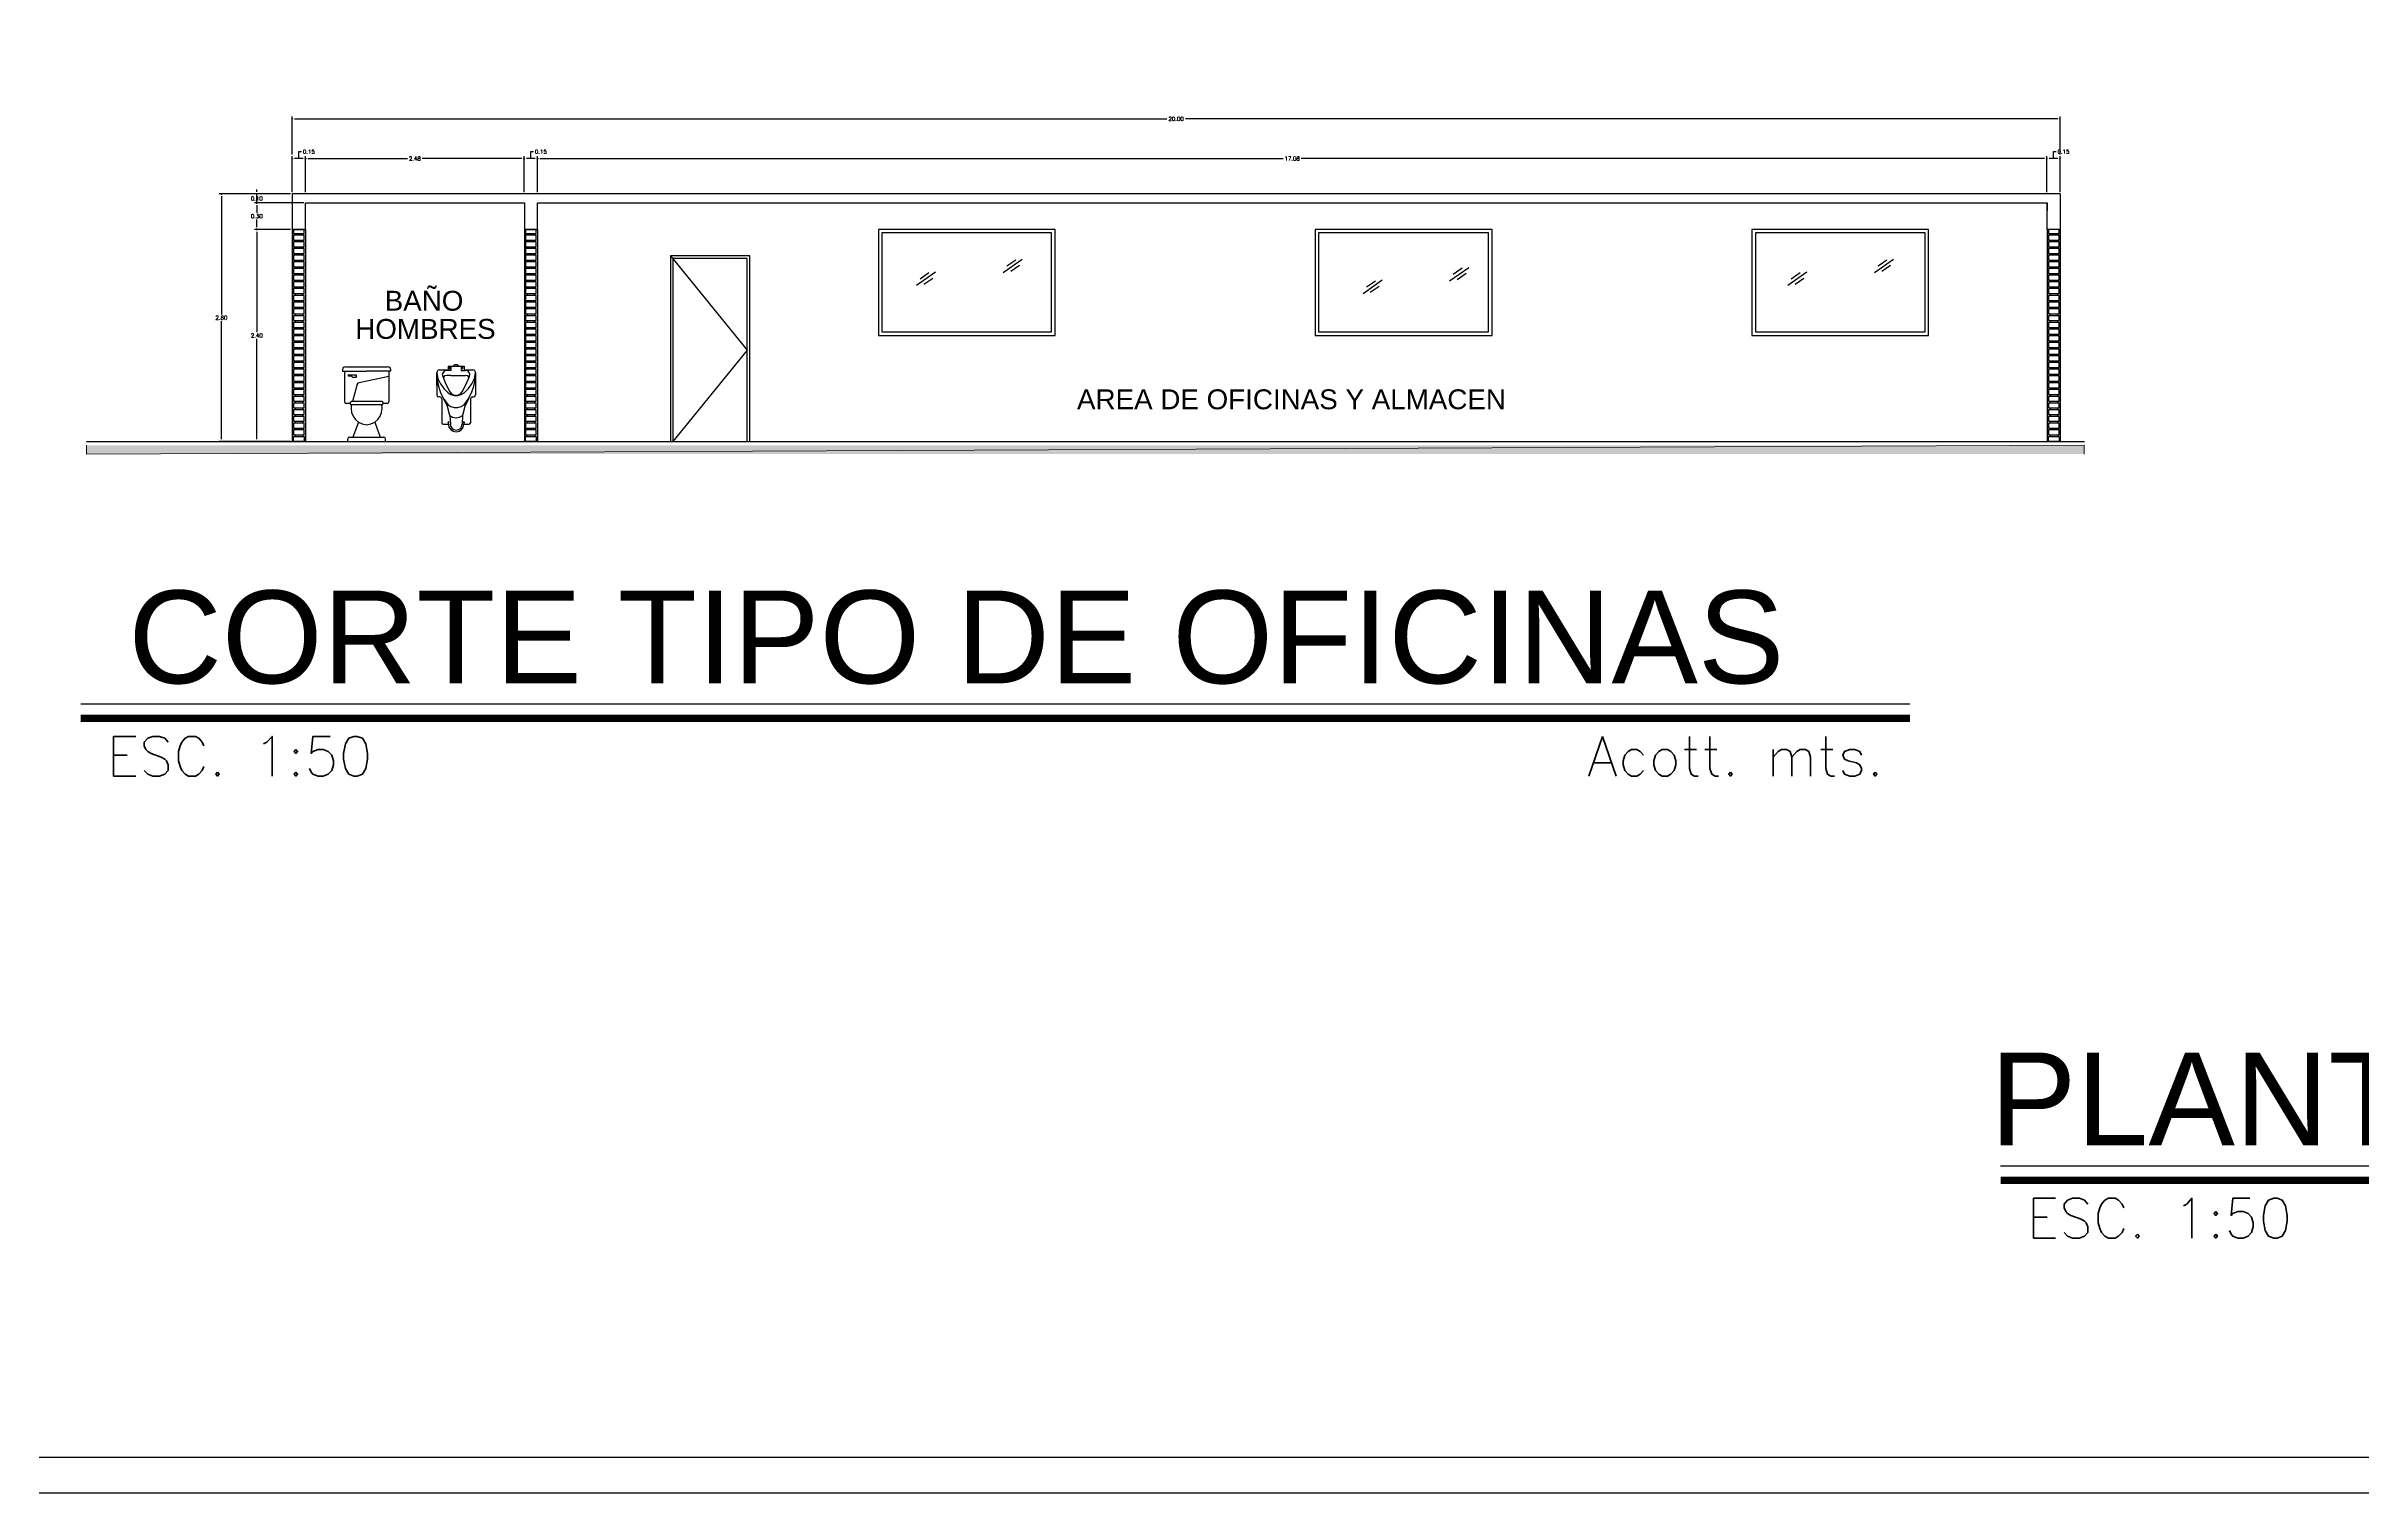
# Model space of a CAD drawing. Header units: inches. Extents: x 5 to 295, y 10 to 227.
# Drawn here: x 126.7 to 192.2, y 11.5 to 52.5 of the extents above; entities that cross this region are included whole.
import ezdxf

# ---------------------------------------------------------------- set-up
doc = ezdxf.new("R2010")
doc.units = ezdxf.units.IN
doc.header["$MEASUREMENT"] = 0
doc.linetypes.add('HIDDEN', pattern=[9.525, 6.35, -3.175])
for name, color, linetype in [('1- 1', 1, 'Continuous'), ('1- 2', 223, 'Continuous'), ('1- muro 1', 8, 'Continuous'), ('1- muro de carga', 5, 'Continuous'), ('1- proy', 2, 'HIDDEN'), ('1- tex', 81, 'Continuous'), ('8', 8, 'Continuous'), ('dim-75', 2, 'Continuous'), ('proy ante', 7, 'Continuous'), ('PUERTAS', 2, 'Continuous'), ('sanitarios', 2, 'Continuous'), ('Ventana', 140, 'Continuous')]:
    doc.layers.add(name, color=color, linetype=linetype)
doc.styles.add('75', font='romans.shx', dxfattribs={"height": 0.112})
doc.styles.add('ALA', font='arial.ttf')
doc.styles.add('ROMANT', font='arial.ttf', dxfattribs={"height": 22})
doc.styles.add('TEXTOS', font='romans.shx')
doc.dimstyles.new('DIM-75P', dxfattribs={"dimtxt": 0.06375, "dimasz": 0.06375, "dimexe": 0.0675, "dimexo": 0.0468, "dimgap": 0.0375, "dimtad": 0, "dimtih": 1, "dimtoh": 1, "dimzin": 0, "dimdsep": 46, "dimtxsty": '75', "dimblk": 'flecha', "dimcen": 0.0675, "dimclrd": 1, "dimclre": 1, "dimclrt": 256, "dimadec": 0, "dimazin": 0, "dimtfac": 1, "dimtmove": 1, "dimatfit": 3, "dimldrblk": 'flecha', "dimfxl": 0.045, "dimtolj": 1, "dimtzin": 0, "dimlwd": -1, "dimlwe": -1, "dimarcsym": 0})

# ---------------------------------------------------------------- blocks, each defined once
blk = doc.blocks.new('flecha')
at = {"ltscale": 6}
for points in [[(0, 0), (-0.1, 0.1), (-0.1, 0.1), (-0.1, 0.2)], [(0, 0), (-0.1, -0.1), (-0.1, -0.1), (-0.1, -0.2)]]:
    blk.add_hatch(color=256, dxfattribs=at).paths.add_polyline_path(points)
for p, q in [((-0.1, 0.2), (-0.1, 0)), ((0, 0), (-0.1, 0.2)), ((-0.1, 0), (-0.1, 0.1)), ((0, 0), (-0.1, 0.1)), ((0, 0), (-0.1, -0.1)), ((0, 0), (-0.1, -0.2)), ((-0.1, 0), (-0.1, -0.2)), ((-0.1, 0), (-0.1, -0.1))]:
    blk.add_line(p, q, dxfattribs=at)
for points in [[(0, 0), (-0.1, 0.1), (-0.1, 0.1), (-0.1, 0.2)], [(0, 0), (-0.1, -0.1), (-0.1, -0.1), (-0.1, -0.2)]]:
    blk.add_lwpolyline(points, close=True, dxfattribs=at)
blk = doc.blocks.new('*D1449')
at = {"layer": 'Defpoints', "color": 0, "transparency": 16777216}
for p in [(133.63, 49.283), (133.63, 48.283), (134.009, 48.283)]:
    blk.add_point(p, dxfattribs=at)
at = {"layer": 'dim-75', "color": 1, "transparency": 16777216}
for p, q in [((133.63, 48.33), (133.63, 49.35)), ((133.946, 49.283), (133.694, 49.283)), ((133.82, 49.283), (133.82, 49.481)), ((133.82, 49.481), (133.895, 49.481)), ((134.009, 48.33), (134.009, 49.35))]:
    blk.add_line(p, q, dxfattribs=at)
at = {"layer": 'dim-75', "color": 1, "transparency": 16777216, "xscale": 0.06375, "yscale": 0.06375, "zscale": 0.06375, "rotation": 180}
blk.add_blockref('flecha', (133.63, 49.283), dxfattribs=at)
at = {"layer": 'dim-75', "color": 1, "transparency": 16777216, "xscale": 0.06375, "yscale": 0.06375, "zscale": 0.06375}
blk.add_blockref('flecha', (134.009, 49.283), dxfattribs=at)
at = {"layer": 'dim-75', "transparency": 16777216, "insert": (134.103, 49.481), "char_height": 0.112, "attachment_point": 5, "style": '75'}
blk.add_mtext('\\A1;0.15', dxfattribs=at)
blk = doc.blocks.new('*D1450')
at = {"layer": 'Defpoints', "color": 0, "transparency": 16777216}
for p in [(133.63, 50.409), (133.63, 49.35), (183.654, 49.35)]:
    blk.add_point(p, dxfattribs=at)
at = {"layer": 'dim-75', "color": 1, "transparency": 16777216}
for p, q in [((133.63, 49.397), (133.63, 50.477)), ((183.654, 49.397), (183.654, 50.477)), ((133.694, 50.409), (158.381, 50.409)), ((183.59, 50.409), (158.904, 50.409))]:
    blk.add_line(p, q, dxfattribs=at)
at = {"layer": 'dim-75', "color": 1, "transparency": 16777216, "xscale": 0.06375, "yscale": 0.06375, "zscale": 0.06375, "rotation": 180}
blk.add_blockref('flecha', (133.63, 50.409), dxfattribs=at)
at = {"layer": 'dim-75', "color": 1, "transparency": 16777216, "xscale": 0.06375, "yscale": 0.06375, "zscale": 0.06375}
blk.add_blockref('flecha', (183.654, 50.409), dxfattribs=at)
at = {"layer": 'dim-75', "transparency": 16777216, "insert": (158.642, 50.409), "char_height": 0.112, "attachment_point": 5, "style": '75'}
blk.add_mtext('\\A1;20.00', dxfattribs=at)
blk = doc.blocks.new('*D1451')
at = {"layer": 'Defpoints', "color": 0, "transparency": 16777216}
for p in [(140.194, 49.283), (134.009, 48.283), (140.194, 48.283)]:
    blk.add_point(p, dxfattribs=at)
at = {"layer": 'dim-75', "color": 1, "transparency": 16777216}
for p, q in [((134.009, 48.33), (134.009, 49.35)), ((134.073, 49.283), (136.894, 49.283)), ((140.131, 49.283), (137.31, 49.283)), ((140.194, 48.33), (140.194, 49.35))]:
    blk.add_line(p, q, dxfattribs=at)
at = {"layer": 'dim-75', "color": 1, "transparency": 16777216, "xscale": 0.06375, "yscale": 0.06375, "zscale": 0.06375, "rotation": 180}
blk.add_blockref('flecha', (134.009, 49.283), dxfattribs=at)
at = {"layer": 'dim-75', "color": 1, "transparency": 16777216, "xscale": 0.06375, "yscale": 0.06375, "zscale": 0.06375}
blk.add_blockref('flecha', (140.194, 49.283), dxfattribs=at)
at = {"layer": 'dim-75', "transparency": 16777216, "insert": (137.102, 49.283), "char_height": 0.112, "attachment_point": 5, "style": '75'}
blk.add_mtext('\\A1;2.48', dxfattribs=at)
blk = doc.blocks.new('*D1452')
at = {"layer": 'Defpoints', "color": 0, "transparency": 16777216}
for p in [(140.194, 49.283), (140.194, 48.283), (140.573, 48.283)]:
    blk.add_point(p, dxfattribs=at)
at = {"layer": 'dim-75', "color": 1, "transparency": 16777216}
for p, q in [((140.194, 48.33), (140.194, 49.35)), ((140.51, 49.283), (140.258, 49.283)), ((140.384, 49.283), (140.384, 49.481)), ((140.384, 49.481), (140.459, 49.481)), ((140.573, 48.33), (140.573, 49.35))]:
    blk.add_line(p, q, dxfattribs=at)
at = {"layer": 'dim-75', "color": 1, "transparency": 16777216, "xscale": 0.06375, "yscale": 0.06375, "zscale": 0.06375, "rotation": 180}
blk.add_blockref('flecha', (140.194, 49.283), dxfattribs=at)
at = {"layer": 'dim-75', "color": 1, "transparency": 16777216, "xscale": 0.06375, "yscale": 0.06375, "zscale": 0.06375}
blk.add_blockref('flecha', (140.573, 49.283), dxfattribs=at)
at = {"layer": 'dim-75', "transparency": 16777216, "insert": (140.667, 49.481), "char_height": 0.112, "attachment_point": 5, "style": '75'}
blk.add_mtext('\\A1;0.15', dxfattribs=at)
blk = doc.blocks.new('*D1453')
at = {"layer": 'Defpoints', "color": 0, "transparency": 16777216}
for p in [(183.275, 49.283), (183.275, 48.283), (183.654, 48.283)]:
    blk.add_point(p, dxfattribs=at)
at = {"layer": 'dim-75', "color": 1, "transparency": 16777216}
for p, q in [((183.275, 48.33), (183.275, 49.35)), ((183.59, 49.283), (183.339, 49.283)), ((183.464, 49.283), (183.464, 49.481)), ((183.464, 49.481), (183.539, 49.481)), ((183.654, 48.33), (183.654, 49.35))]:
    blk.add_line(p, q, dxfattribs=at)
at = {"layer": 'dim-75', "color": 1, "transparency": 16777216, "xscale": 0.06375, "yscale": 0.06375, "zscale": 0.06375, "rotation": 180}
blk.add_blockref('flecha', (183.275, 49.283), dxfattribs=at)
at = {"layer": 'dim-75', "color": 1, "transparency": 16777216, "xscale": 0.06375, "yscale": 0.06375, "zscale": 0.06375}
blk.add_blockref('flecha', (183.654, 49.283), dxfattribs=at)
at = {"layer": 'dim-75', "transparency": 16777216, "insert": (183.748, 49.481), "char_height": 0.112, "attachment_point": 5, "style": '75'}
blk.add_mtext('\\A1;0.15', dxfattribs=at)
blk = doc.blocks.new('*D1454')
at = {"layer": 'Defpoints', "color": 0, "transparency": 16777216}
for p in [(183.275, 49.283), (140.573, 48.283), (183.275, 48.283)]:
    blk.add_point(p, dxfattribs=at)
at = {"layer": 'dim-75', "color": 1, "transparency": 16777216}
for p, q in [((140.573, 48.33), (140.573, 49.35)), ((140.637, 49.283), (161.671, 49.283)), ((183.211, 49.283), (162.178, 49.283)), ((183.275, 48.33), (183.275, 49.35))]:
    blk.add_line(p, q, dxfattribs=at)
at = {"layer": 'dim-75', "color": 1, "transparency": 16777216, "xscale": 0.06375, "yscale": 0.06375, "zscale": 0.06375, "rotation": 180}
blk.add_blockref('flecha', (140.573, 49.283), dxfattribs=at)
at = {"layer": 'dim-75', "color": 1, "transparency": 16777216, "xscale": 0.06375, "yscale": 0.06375, "zscale": 0.06375}
blk.add_blockref('flecha', (183.275, 49.283), dxfattribs=at)
at = {"layer": 'dim-75', "transparency": 16777216, "insert": (161.924, 49.283), "char_height": 0.112, "attachment_point": 5, "style": '75'}
blk.add_mtext('\\A1;17.08', dxfattribs=at)
blk = doc.blocks.new('*D1455')
at = {"layer": 'Defpoints', "color": 0, "transparency": 16777216}
for p in [(133.63, 48.283), (131.63, 41.276), (133.63, 41.276)]:
    blk.add_point(p, dxfattribs=at)
at = {"layer": 'dim-75', "color": 1, "transparency": 16777216}
for p, q in [((133.584, 48.283), (131.563, 48.283)), ((131.63, 48.219), (131.63, 44.873)), ((131.63, 41.34), (131.63, 44.686)), ((133.584, 41.276), (131.563, 41.276))]:
    blk.add_line(p, q, dxfattribs=at)
at = {"layer": 'dim-75', "color": 1, "transparency": 16777216, "xscale": 0.06375, "yscale": 0.06375, "zscale": 0.06375}
for p, rotation in [((131.63, 48.283), 90), ((131.63, 41.276), 270)]:
    blk.add_blockref('flecha', p, dxfattribs=dict(at, rotation=rotation))
at = {"layer": 'dim-75', "transparency": 16777216, "insert": (131.63, 44.78), "char_height": 0.112, "attachment_point": 5, "style": '75'}
blk.add_mtext('\\A1;2.80', dxfattribs=at)
blk = doc.blocks.new('*D1456')
at = {"layer": 'Defpoints', "color": 0, "transparency": 16777216}
for p in [(132.63, 47.28), (133.63, 47.28), (133.63, 41.276)]:
    blk.add_point(p, dxfattribs=at)
at = {"layer": 'dim-75', "color": 1, "transparency": 16777216}
for p, q in [((133.584, 47.28), (132.563, 47.28)), ((132.63, 47.216), (132.63, 44.371)), ((132.63, 41.34), (132.63, 44.184)), ((133.584, 41.276), (132.563, 41.276))]:
    blk.add_line(p, q, dxfattribs=at)
at = {"layer": 'dim-75', "color": 1, "transparency": 16777216, "xscale": 0.06375, "yscale": 0.06375, "zscale": 0.06375}
for p, rotation in [((132.63, 47.28), 90), ((132.63, 41.276), 270)]:
    blk.add_blockref('flecha', p, dxfattribs=dict(at, rotation=rotation))
at = {"layer": 'dim-75', "transparency": 16777216, "insert": (132.63, 44.278), "char_height": 0.112, "attachment_point": 5, "style": '75'}
blk.add_mtext('\\A1;2.40', dxfattribs=at)
blk = doc.blocks.new('*D1457')
at = {"layer": 'Defpoints', "color": 0, "transparency": 16777216}
for p in [(132.63, 48.283), (133.63, 48.283), (134.009, 48.03)]:
    blk.add_point(p, dxfattribs=at)
at = {"layer": 'dim-75', "color": 1, "transparency": 16777216}
for p, q in [((133.584, 48.283), (132.563, 48.283)), ((133.963, 48.03), (132.563, 48.03)), ((132.63, 48.346), (132.63, 48.41)), ((132.63, 48.03), (132.63, 48.283)), ((132.63, 48.03), (132.63, 48.283)), ((132.63, 47.966), (132.63, 47.902))]:
    blk.add_line(p, q, dxfattribs=at)
at = {"layer": 'dim-75', "color": 1, "transparency": 16777216, "xscale": 0.06375, "yscale": 0.06375, "zscale": 0.06375}
for p, rotation in [((132.63, 48.283), 270), ((132.63, 48.03), 90)]:
    blk.add_blockref('flecha', p, dxfattribs=dict(at, rotation=rotation))
at = {"layer": 'dim-75', "transparency": 16777216, "insert": (132.63, 48.156), "char_height": 0.112, "attachment_point": 5, "style": '75'}
blk.add_mtext('\\A1;0.10', dxfattribs=at)
blk = doc.blocks.new('*D1458')
at = {"layer": 'Defpoints', "color": 0, "transparency": 16777216}
for p in [(132.63, 48.03), (134.009, 48.03), (133.63, 47.28)]:
    blk.add_point(p, dxfattribs=at)
at = {"layer": 'dim-75', "color": 1, "transparency": 16777216}
for p, q in [((133.963, 48.03), (132.563, 48.03)), ((132.63, 47.966), (132.63, 47.748)), ((133.584, 47.28), (132.563, 47.28)), ((132.63, 47.343), (132.63, 47.561))]:
    blk.add_line(p, q, dxfattribs=at)
at = {"layer": 'dim-75', "color": 1, "transparency": 16777216, "xscale": 0.06375, "yscale": 0.06375, "zscale": 0.06375}
for p, rotation in [((132.63, 48.03), 90), ((132.63, 47.28), 270)]:
    blk.add_blockref('flecha', p, dxfattribs=dict(at, rotation=rotation))
at = {"layer": 'dim-75', "transparency": 16777216, "insert": (132.63, 47.655), "char_height": 0.112, "attachment_point": 5, "style": '75'}
blk.add_mtext('\\A1;0.30', dxfattribs=at)

msp = doc.modelspace()

# ---------------------------------------------------------------- hatches: boundary and pattern name
at = {"layer": 'proy ante', "true_color": 0xffffff}
for points in [[(127.809, 41.174), (127.809, 40.921), (184.333, 41.174)], [(127.809, 40.921), (184.333, 41.174), (184.333, 40.921)]]:
    msp.add_hatch(color=7, dxfattribs=at).paths.add_polyline_path(points)

# ---------------------------------------------------------------- linework, layer by layer
at = {"layer": '1- 1', "lineweight": 25}
for points in [[(4.72, 226.632), (4.72, 11.529), (294.863, 11.529), (294.863, 226.632), (4.72, 226.632)], [(250.194, 12.524), (6.229, 12.524)]]:
    msp.add_lwpolyline(points, dxfattribs=at)
at = {"layer": '1- 2', "lineweight": 25}
for points in [[(133.67, 47.28), (133.67, 47.169), (133.97, 47.169), (133.97, 47.28), (133.67, 47.28)], [(133.717, 47.169), (133.717, 47.122)], [(133.717, 47.169), (133.717, 47.122)], [(133.923, 47.169), (133.923, 47.122)], [(133.923, 47.169), (133.923, 47.122)], [(140.234, 47.28), (140.234, 47.169), (140.534, 47.169), (140.534, 47.28), (140.234, 47.28)], [(140.281, 47.169), (140.281, 47.122)], [(140.281, 47.169), (140.281, 47.122)], [(140.487, 47.169), (140.487, 47.122)], [(140.487, 47.169), (140.487, 47.122)], [(183.322, 47.28), (183.322, 47.169), (183.622, 47.169), (183.622, 47.28), (183.322, 47.28)], [(183.37, 47.169), (183.37, 47.122)], [(183.37, 47.169), (183.37, 47.122)], [(183.575, 47.169), (183.575, 47.122)], [(183.575, 47.169), (183.575, 47.122)], [(133.67, 47.122), (133.67, 46.979), (133.97, 46.979), (133.97, 47.122), (133.67, 47.122)], [(133.67, 46.932), (133.67, 46.79), (133.97, 46.79), (133.97, 46.932), (133.67, 46.932)], [(133.67, 46.742), (133.67, 46.6), (133.97, 46.6), (133.97, 46.742), (133.67, 46.742)], [(133.67, 46.553), (133.67, 46.411), (133.97, 46.411), (133.97, 46.553), (133.67, 46.553)], [(133.717, 46.979), (133.717, 46.932)], [(133.717, 46.79), (133.717, 46.742)], [(133.717, 46.6), (133.717, 46.553)], [(133.923, 46.979), (133.923, 46.932)], [(133.923, 46.79), (133.923, 46.742)], [(133.923, 46.6), (133.923, 46.553)], [(140.234, 47.122), (140.234, 46.979), (140.534, 46.979), (140.534, 47.122), (140.234, 47.122)], [(140.234, 46.932), (140.234, 46.79), (140.534, 46.79), (140.534, 46.932), (140.234, 46.932)], [(140.234, 46.742), (140.234, 46.6), (140.534, 46.6), (140.534, 46.742), (140.234, 46.742)], [(140.234, 46.553), (140.234, 46.411), (140.534, 46.411), (140.534, 46.553), (140.234, 46.553)], [(140.281, 46.979), (140.281, 46.932)], [(140.281, 46.79), (140.281, 46.742)], [(140.281, 46.6), (140.281, 46.553)], [(140.487, 46.979), (140.487, 46.932)], [(140.487, 46.79), (140.487, 46.742)], [(140.487, 46.6), (140.487, 46.553)], [(183.322, 47.122), (183.322, 46.979), (183.622, 46.979), (183.622, 47.122), (183.322, 47.122)], [(183.322, 46.932), (183.322, 46.79), (183.622, 46.79), (183.622, 46.932), (183.322, 46.932)], [(183.322, 46.742), (183.322, 46.6), (183.622, 46.6), (183.622, 46.742), (183.322, 46.742)], [(183.322, 46.553), (183.322, 46.411), (183.622, 46.411), (183.622, 46.553), (183.322, 46.553)], [(183.37, 46.979), (183.37, 46.932)], [(183.37, 46.79), (183.37, 46.742)], [(183.37, 46.6), (183.37, 46.553)], [(183.575, 46.979), (183.575, 46.932)], [(183.575, 46.79), (183.575, 46.742)], [(183.575, 46.6), (183.575, 46.553)], [(133.67, 46.363), (133.67, 46.221), (133.97, 46.221), (133.97, 46.363), (133.67, 46.363)], [(133.67, 46.174), (133.67, 46.032), (133.97, 46.032), (133.97, 46.174), (133.67, 46.174)], [(133.67, 45.984), (133.67, 45.842), (133.97, 45.842), (133.97, 45.984), (133.67, 45.984)], [(133.717, 46.411), (133.717, 46.363)], [(133.717, 46.221), (133.717, 46.174)], [(133.717, 46.032), (133.717, 45.984)], [(133.923, 46.411), (133.923, 46.363)], [(133.923, 46.221), (133.923, 46.174)], [(133.923, 46.032), (133.923, 45.984)], [(140.234, 46.363), (140.234, 46.221), (140.534, 46.221), (140.534, 46.363), (140.234, 46.363)], [(140.234, 46.174), (140.234, 46.032), (140.534, 46.032), (140.534, 46.174), (140.234, 46.174)], [(140.234, 45.984), (140.234, 45.842), (140.534, 45.842), (140.534, 45.984), (140.234, 45.984)], [(140.281, 46.411), (140.281, 46.363)], [(140.281, 46.221), (140.281, 46.174)], [(140.281, 46.032), (140.281, 45.984)], [(140.487, 46.411), (140.487, 46.363)], [(140.487, 46.221), (140.487, 46.174)], [(140.487, 46.032), (140.487, 45.984)], [(183.322, 46.363), (183.322, 46.221), (183.622, 46.221), (183.622, 46.363), (183.322, 46.363)], [(183.322, 46.174), (183.322, 46.032), (183.622, 46.032), (183.622, 46.174), (183.322, 46.174)], [(183.322, 45.984), (183.322, 45.842), (183.622, 45.842), (183.622, 45.984), (183.322, 45.984)], [(183.37, 46.411), (183.37, 46.363)], [(183.37, 46.221), (183.37, 46.174)], [(183.37, 46.032), (183.37, 45.984)], [(183.575, 46.411), (183.575, 46.363)], [(183.575, 46.221), (183.575, 46.174)], [(183.575, 46.032), (183.575, 45.984)], [(133.67, 45.795), (133.67, 45.652), (133.97, 45.652), (133.97, 45.795), (133.67, 45.795)], [(133.67, 45.605), (133.67, 45.463), (133.97, 45.463), (133.97, 45.605), (133.67, 45.605)], [(133.67, 45.408), (133.67, 45.273), (133.97, 45.273), (133.97, 45.408), (133.67, 45.408)], [(133.67, 45.218), (133.67, 45.084), (133.97, 45.084), (133.97, 45.218), (133.67, 45.218)], [(133.717, 45.842), (133.717, 45.795)], [(133.717, 45.652), (133.717, 45.605)], [(133.717, 45.463), (133.717, 45.408)], [(133.717, 45.273), (133.717, 45.218)], [(133.923, 45.842), (133.923, 45.795)], [(133.923, 45.652), (133.923, 45.605)], [(133.923, 45.463), (133.923, 45.408)], [(133.923, 45.273), (133.923, 45.218)], [(140.234, 45.795), (140.234, 45.652), (140.534, 45.652), (140.534, 45.795), (140.234, 45.795)], [(140.234, 45.605), (140.234, 45.463), (140.534, 45.463), (140.534, 45.605), (140.234, 45.605)], [(140.234, 45.408), (140.234, 45.273), (140.534, 45.273), (140.534, 45.408), (140.234, 45.408)], [(140.234, 45.218), (140.234, 45.084), (140.534, 45.084), (140.534, 45.218), (140.234, 45.218)], [(140.281, 45.842), (140.281, 45.795)], [(140.281, 45.652), (140.281, 45.605)], [(140.281, 45.463), (140.281, 45.408)], [(140.281, 45.273), (140.281, 45.218)], [(140.487, 45.842), (140.487, 45.795)], [(140.487, 45.652), (140.487, 45.605)], [(140.487, 45.463), (140.487, 45.408)], [(140.487, 45.273), (140.487, 45.218)], [(183.322, 45.795), (183.322, 45.652), (183.622, 45.652), (183.622, 45.795), (183.322, 45.795)], [(183.322, 45.605), (183.322, 45.463), (183.622, 45.463), (183.622, 45.605), (183.322, 45.605)], [(183.322, 45.408), (183.322, 45.273), (183.622, 45.273), (183.622, 45.408), (183.322, 45.408)], [(183.322, 45.218), (183.322, 45.084), (183.622, 45.084), (183.622, 45.218), (183.322, 45.218)], [(183.37, 45.842), (183.37, 45.795)], [(183.37, 45.652), (183.37, 45.605)], [(183.37, 45.463), (183.37, 45.408)], [(183.37, 45.273), (183.37, 45.218)], [(183.575, 45.842), (183.575, 45.795)], [(183.575, 45.652), (183.575, 45.605)], [(183.575, 45.463), (183.575, 45.408)], [(183.575, 45.273), (183.575, 45.218)], [(133.67, 45.028), (133.67, 44.894), (133.97, 44.894), (133.97, 45.028), (133.67, 45.028)], [(133.67, 44.839), (133.67, 44.705), (133.97, 44.705), (133.97, 44.839), (133.67, 44.839)], [(133.67, 44.649), (133.67, 44.507), (133.97, 44.507), (133.97, 44.649), (133.67, 44.649)], [(133.717, 45.084), (133.717, 45.028)], [(133.717, 44.894), (133.717, 44.839)], [(133.717, 44.705), (133.717, 44.649)], [(133.923, 45.084), (133.923, 45.028)], [(133.923, 44.894), (133.923, 44.839)], [(133.923, 44.705), (133.923, 44.649)], [(140.234, 45.028), (140.234, 44.894), (140.534, 44.894), (140.534, 45.028), (140.234, 45.028)], [(140.234, 44.839), (140.234, 44.705), (140.534, 44.705), (140.534, 44.839), (140.234, 44.839)], [(140.234, 44.649), (140.234, 44.507), (140.534, 44.507), (140.534, 44.649), (140.234, 44.649)], [(140.281, 45.084), (140.281, 45.028)], [(140.281, 44.894), (140.281, 44.839)], [(140.281, 44.705), (140.281, 44.649)], [(140.487, 45.084), (140.487, 45.028)], [(140.487, 44.894), (140.487, 44.839)], [(140.487, 44.705), (140.487, 44.649)], [(183.322, 45.028), (183.322, 44.894), (183.622, 44.894), (183.622, 45.028), (183.322, 45.028)], [(183.322, 44.839), (183.322, 44.705), (183.622, 44.705), (183.622, 44.839), (183.322, 44.839)], [(183.322, 44.649), (183.322, 44.507), (183.622, 44.507), (183.622, 44.649), (183.322, 44.649)], [(183.37, 45.084), (183.37, 45.028)], [(183.37, 44.894), (183.37, 44.839)], [(183.37, 44.705), (183.37, 44.649)], [(183.575, 45.084), (183.575, 45.028)], [(183.575, 44.894), (183.575, 44.839)], [(183.575, 44.705), (183.575, 44.649)], [(133.67, 44.46), (133.67, 44.317), (133.97, 44.317), (133.97, 44.46), (133.67, 44.46)], [(133.67, 44.27), (133.67, 44.128), (133.97, 44.128), (133.97, 44.27), (133.67, 44.27)], [(133.67, 44.08), (133.67, 43.938), (133.97, 43.938), (133.97, 44.08), (133.67, 44.08)], [(133.717, 44.507), (133.717, 44.46)], [(133.717, 44.317), (133.717, 44.27)], [(133.717, 44.128), (133.717, 44.08)], [(133.717, 43.938), (133.717, 43.891)], [(133.923, 44.507), (133.923, 44.46)], [(133.923, 44.317), (133.923, 44.27)], [(133.923, 44.128), (133.923, 44.08)], [(133.923, 43.938), (133.923, 43.891)], [(140.234, 44.46), (140.234, 44.317), (140.534, 44.317), (140.534, 44.46), (140.234, 44.46)], [(140.234, 44.27), (140.234, 44.128), (140.534, 44.128), (140.534, 44.27), (140.234, 44.27)], [(140.234, 44.08), (140.234, 43.938), (140.534, 43.938), (140.534, 44.08), (140.234, 44.08)], [(140.281, 44.507), (140.281, 44.46)], [(140.281, 44.317), (140.281, 44.27)], [(140.281, 44.128), (140.281, 44.08)], [(140.281, 43.938), (140.281, 43.891)], [(140.487, 44.507), (140.487, 44.46)], [(140.487, 44.317), (140.487, 44.27)], [(140.487, 44.128), (140.487, 44.08)], [(140.487, 43.938), (140.487, 43.891)], [(183.322, 44.46), (183.322, 44.317), (183.622, 44.317), (183.622, 44.46), (183.322, 44.46)], [(183.322, 44.27), (183.322, 44.128), (183.622, 44.128), (183.622, 44.27), (183.322, 44.27)], [(183.322, 44.08), (183.322, 43.938), (183.622, 43.938), (183.622, 44.08), (183.322, 44.08)], [(183.37, 44.507), (183.37, 44.46)], [(183.37, 44.317), (183.37, 44.27)], [(183.37, 44.128), (183.37, 44.08)], [(183.37, 43.938), (183.37, 43.891)], [(183.575, 44.507), (183.575, 44.46)], [(183.575, 44.317), (183.575, 44.27)], [(183.575, 44.128), (183.575, 44.08)], [(183.575, 43.938), (183.575, 43.891)], [(133.67, 43.891), (133.67, 43.749), (133.97, 43.749), (133.97, 43.891), (133.67, 43.891)], [(133.67, 43.701), (133.67, 43.559), (133.97, 43.559), (133.97, 43.701), (133.67, 43.701)], [(133.67, 43.512), (133.67, 43.37), (133.97, 43.37), (133.97, 43.512), (133.67, 43.512)], [(133.67, 43.322), (133.67, 43.18), (133.97, 43.18), (133.97, 43.322), (133.67, 43.322)], [(133.717, 43.749), (133.717, 43.701)], [(133.717, 43.559), (133.717, 43.512)], [(133.717, 43.37), (133.717, 43.322)], [(133.923, 43.749), (133.923, 43.701)], [(133.923, 43.559), (133.923, 43.512)], [(133.923, 43.37), (133.923, 43.322)], [(140.234, 43.891), (140.234, 43.749), (140.534, 43.749), (140.534, 43.891), (140.234, 43.891)], [(140.234, 43.701), (140.234, 43.559), (140.534, 43.559), (140.534, 43.701), (140.234, 43.701)], [(140.234, 43.512), (140.234, 43.37), (140.534, 43.37), (140.534, 43.512), (140.234, 43.512)], [(140.234, 43.322), (140.234, 43.18), (140.534, 43.18), (140.534, 43.322), (140.234, 43.322)], [(140.281, 43.749), (140.281, 43.701)], [(140.281, 43.559), (140.281, 43.512)], [(140.281, 43.37), (140.281, 43.322)], [(140.487, 43.749), (140.487, 43.701)], [(140.487, 43.559), (140.487, 43.512)], [(140.487, 43.37), (140.487, 43.322)], [(183.322, 43.891), (183.322, 43.749), (183.622, 43.749), (183.622, 43.891), (183.322, 43.891)], [(183.322, 43.701), (183.322, 43.559), (183.622, 43.559), (183.622, 43.701), (183.322, 43.701)], [(183.322, 43.512), (183.322, 43.37), (183.622, 43.37), (183.622, 43.512), (183.322, 43.512)], [(183.322, 43.322), (183.322, 43.18), (183.622, 43.18), (183.622, 43.322), (183.322, 43.322)], [(183.37, 43.749), (183.37, 43.701)], [(183.37, 43.559), (183.37, 43.512)], [(183.37, 43.37), (183.37, 43.322)], [(183.575, 43.749), (183.575, 43.701)], [(183.575, 43.559), (183.575, 43.512)], [(183.575, 43.37), (183.575, 43.322)], [(133.67, 43.133), (133.67, 42.99), (133.97, 42.99), (133.97, 43.133), (133.67, 43.133)], [(133.67, 42.943), (133.67, 42.801), (133.97, 42.801), (133.97, 42.943), (133.67, 42.943)], [(133.67, 42.753), (133.67, 42.611), (133.97, 42.611), (133.97, 42.753), (133.67, 42.753)], [(133.717, 43.18), (133.717, 43.133)], [(133.717, 42.99), (133.717, 42.943)], [(133.717, 42.801), (133.717, 42.753)], [(133.717, 42.611), (133.717, 42.556)], [(133.923, 43.18), (133.923, 43.133)], [(133.923, 42.99), (133.923, 42.943)], [(133.923, 42.801), (133.923, 42.753)], [(133.923, 42.611), (133.923, 42.556)], [(140.234, 43.133), (140.234, 42.99), (140.534, 42.99), (140.534, 43.133), (140.234, 43.133)], [(140.234, 42.943), (140.234, 42.801), (140.534, 42.801), (140.534, 42.943), (140.234, 42.943)], [(140.234, 42.753), (140.234, 42.611), (140.534, 42.611), (140.534, 42.753), (140.234, 42.753)], [(140.281, 43.18), (140.281, 43.133)], [(140.281, 42.99), (140.281, 42.943)], [(140.281, 42.801), (140.281, 42.753)], [(140.281, 42.611), (140.281, 42.556)], [(140.487, 43.18), (140.487, 43.133)], [(140.487, 42.99), (140.487, 42.943)], [(140.487, 42.801), (140.487, 42.753)], [(140.487, 42.611), (140.487, 42.556)], [(183.322, 43.133), (183.322, 42.99), (183.622, 42.99), (183.622, 43.133), (183.322, 43.133)], [(183.322, 42.943), (183.322, 42.801), (183.622, 42.801), (183.622, 42.943), (183.322, 42.943)], [(183.322, 42.753), (183.322, 42.611), (183.622, 42.611), (183.622, 42.753), (183.322, 42.753)], [(183.37, 43.18), (183.37, 43.133)], [(183.37, 42.99), (183.37, 42.943)], [(183.37, 42.801), (183.37, 42.753)], [(183.37, 42.611), (183.37, 42.556)], [(183.575, 43.18), (183.575, 43.133)], [(183.575, 42.99), (183.575, 42.943)], [(183.575, 42.801), (183.575, 42.753)], [(183.575, 42.611), (183.575, 42.556)], [(133.67, 42.556), (133.67, 42.422), (133.97, 42.422), (133.97, 42.556), (133.67, 42.556)], [(133.67, 42.366), (133.67, 42.232), (133.97, 42.232), (133.97, 42.366), (133.67, 42.366)], [(133.67, 42.177), (133.67, 42.043), (133.97, 42.043), (133.97, 42.177), (133.67, 42.177)], [(133.67, 41.987), (133.67, 41.853), (133.97, 41.853), (133.97, 41.987), (133.67, 41.987)], [(133.717, 42.422), (133.717, 42.366)], [(133.717, 42.232), (133.717, 42.177)], [(133.717, 42.043), (133.717, 41.987)], [(133.923, 42.422), (133.923, 42.366)], [(133.923, 42.232), (133.923, 42.177)], [(133.923, 42.043), (133.923, 41.987)], [(140.234, 42.556), (140.234, 42.422), (140.534, 42.422), (140.534, 42.556), (140.234, 42.556)], [(140.234, 42.366), (140.234, 42.232), (140.534, 42.232), (140.534, 42.366), (140.234, 42.366)], [(140.234, 42.177), (140.234, 42.043), (140.534, 42.043), (140.534, 42.177), (140.234, 42.177)], [(140.234, 41.987), (140.234, 41.853), (140.534, 41.853), (140.534, 41.987), (140.234, 41.987)], [(140.281, 42.422), (140.281, 42.366)], [(140.281, 42.232), (140.281, 42.177)], [(140.281, 42.043), (140.281, 41.987)], [(140.487, 42.422), (140.487, 42.366)], [(140.487, 42.232), (140.487, 42.177)], [(140.487, 42.043), (140.487, 41.987)], [(183.322, 42.556), (183.322, 42.422), (183.622, 42.422), (183.622, 42.556), (183.322, 42.556)], [(183.322, 42.366), (183.322, 42.232), (183.622, 42.232), (183.622, 42.366), (183.322, 42.366)], [(183.322, 42.177), (183.322, 42.043), (183.622, 42.043), (183.622, 42.177), (183.322, 42.177)], [(183.322, 41.987), (183.322, 41.853), (183.622, 41.853), (183.622, 41.987), (183.322, 41.987)], [(183.37, 42.422), (183.37, 42.366)], [(183.37, 42.232), (183.37, 42.177)], [(183.37, 42.043), (183.37, 41.987)], [(183.575, 42.422), (183.575, 42.366)], [(183.575, 42.232), (183.575, 42.177)], [(183.575, 42.043), (183.575, 41.987)], [(133.67, 41.798), (133.67, 41.656), (133.97, 41.656), (133.97, 41.798), (133.67, 41.798)], [(133.67, 41.608), (133.67, 41.466), (133.97, 41.466), (133.97, 41.608), (133.67, 41.608)], [(133.67, 41.276), (133.67, 41.419), (133.97, 41.419), (133.97, 41.276), (133.67, 41.276)], [(133.717, 41.853), (133.717, 41.798)], [(133.717, 41.656), (133.717, 41.608)], [(133.717, 41.466), (133.717, 41.419)], [(133.923, 41.853), (133.923, 41.798)], [(133.923, 41.656), (133.923, 41.608)], [(133.923, 41.466), (133.923, 41.419)], [(140.234, 41.798), (140.234, 41.656), (140.534, 41.656), (140.534, 41.798), (140.234, 41.798)], [(140.234, 41.608), (140.234, 41.466), (140.534, 41.466), (140.534, 41.608), (140.234, 41.608)], [(140.234, 41.276), (140.234, 41.419), (140.534, 41.419), (140.534, 41.276), (140.234, 41.276)], [(140.281, 41.853), (140.281, 41.798)], [(140.281, 41.656), (140.281, 41.608)], [(140.281, 41.466), (140.281, 41.419)], [(140.487, 41.853), (140.487, 41.798)], [(140.487, 41.656), (140.487, 41.608)], [(140.487, 41.466), (140.487, 41.419)], [(183.322, 41.798), (183.322, 41.656), (183.622, 41.656), (183.622, 41.798), (183.322, 41.798)], [(183.322, 41.608), (183.322, 41.466), (183.622, 41.466), (183.622, 41.608), (183.322, 41.608)], [(183.322, 41.276), (183.322, 41.419), (183.622, 41.419), (183.622, 41.276), (183.322, 41.276)], [(183.37, 41.853), (183.37, 41.798)], [(183.37, 41.656), (183.37, 41.608)], [(183.37, 41.466), (183.37, 41.419)], [(183.575, 41.853), (183.575, 41.798)], [(183.575, 41.656), (183.575, 41.608)], [(183.575, 41.466), (183.575, 41.419)]]:
    msp.add_lwpolyline(points, dxfattribs=at)
at = {"layer": '1- muro 1', "lineweight": 25}
for points in [[(183.654, 48.283), (183.654, 41.276)], [(133.63, 47.28), (133.63, 41.276)], [(134.009, 47.28), (134.009, 41.276)], [(140.202, 47.28), (140.202, 41.276)], [(140.573, 47.28), (140.573, 41.276)], [(183.283, 47.28), (183.283, 41.276)]]:
    msp.add_lwpolyline(points, dxfattribs=at)
at = {"layer": '1- muro de carga', "lineweight": 25}
for points in [[(183.654, 48.283), (133.63, 48.283), (133.63, 47.28), (134.009, 47.28), (134.009, 48.03), (140.202, 48.03), (140.202, 47.28), (140.573, 47.28), (140.573, 48.03), (183.283, 48.03)], [(183.654, 48.283), (183.654, 47.28), (183.283, 47.28), (183.283, 48.03), (183.283, 47.809)]]:
    msp.add_lwpolyline(points, dxfattribs=at)
at = {"layer": '1- proy'}
for p, q in [((144.333, 46.529), (146.506, 43.867)), ((146.506, 43.867), (144.404, 41.276))]:
    msp.add_line(p, q, dxfattribs=at)
at = {"layer": '8'}
for p, q in [((127.651, 33.858), (179.402, 33.858)), ((181.97, 20.784), (233.721, 20.784))]:
    msp.add_line(p, q, dxfattribs=at)
at = {"layer": '8', "const_width": 0.206}
for points in [[(127.651, 33.447), (179.402, 33.447)], [(181.97, 20.373), (233.721, 20.373)]]:
    msp.add_lwpolyline(points, dxfattribs=at)
at = {"layer": 'proy ante', "color": 7, "lineweight": 25, "true_color": 0xffffff}
for points in [[(127.809, 41.276), (184.341, 41.276)], [(133.362, 41.276), (132.485, 41.276)]]:
    msp.add_lwpolyline(points, dxfattribs=at)
at = {"layer": 'proy ante', "lineweight": 0}
for points in [[(127.809, 41.174), (127.809, 40.921), (184.333, 41.174)], [(127.809, 40.921), (184.333, 41.174), (184.333, 40.921)]]:
    msp.add_lwpolyline(points, dxfattribs=at)
at = {"layer": 'PUERTAS', "lineweight": 25}
for points in [[(146.585, 41.276), (146.585, 46.529), (144.333, 46.529), (144.333, 41.276), (146.585, 41.276)], [(146.585, 46.529), (146.585, 46.529)], [(146.506, 41.276), (146.506, 46.458), (144.404, 46.458), (144.404, 41.276)]]:
    msp.add_lwpolyline(points, dxfattribs=at)
at = {"layer": 'sanitarios', "lineweight": 25}
for points in [[(135.147, 43.393), (135.099, 43.385), (135.068, 43.354), (135.06, 43.306)], [(135.06, 43.306), (135.06, 43.267)], [(135.06, 43.267), (135.739, 43.267)], [(135.115, 43.267), (135.115, 42.398)], [(135.147, 43.393), (136.332, 43.393)], [(136.419, 43.267), (135.739, 43.267)], [(136.419, 43.267), (136.419, 43.306), (136.411, 43.354), (136.371, 43.385), (136.332, 43.393)], [(136.363, 43.267), (136.363, 42.398)], [(137.801, 43.306), (137.761, 43.299), (137.73, 43.267), (137.722, 43.227), (137.753, 43.062), (137.825, 42.911), (137.919, 42.777), (138.046, 42.659)], [(137.801, 43.306), (138.046, 43.306)], [(138.006, 43.291), (137.943, 43.275), (137.904, 43.235), (137.88, 43.18), (137.896, 43.117)], [(138.125, 43.291), (138.006, 43.291)], [(138.046, 43.409), (138.496, 43.409)], [(138.046, 43.409), (138.046, 43.306)], [(138.101, 43.37), (138.093, 43.378), (138.077, 43.37), (138.069, 43.362), (138.077, 43.346), (138.101, 43.346), (138.109, 43.362)], [(138.077, 43.346), (138.101, 43.37), (138.109, 43.362)], [(138.125, 43.409), (138.125, 43.291)], [(138.125, 43.409), (138.417, 43.409)], [(138.314, 43.449), (138.227, 43.449), (138.188, 43.409)], [(138.314, 43.449), (138.354, 43.409)], [(138.417, 43.409), (138.417, 43.291), (138.535, 43.291)], [(138.464, 43.362), (138.464, 43.37), (138.449, 43.378), (138.441, 43.37), (138.433, 43.362), (138.441, 43.346), (138.464, 43.346), (138.464, 43.362)], [(138.464, 43.346), (138.441, 43.37)], [(138.496, 43.409), (138.496, 43.306)], [(138.496, 43.306), (138.741, 43.306)], [(138.646, 43.117), (138.662, 43.18), (138.638, 43.235), (138.599, 43.275), (138.535, 43.291)], [(138.82, 43.227), (138.812, 43.267), (138.78, 43.299), (138.741, 43.306)], [(135.218, 43.164), (135.439, 43.164)], [(135.218, 43.164), (135.218, 43.133), (135.297, 43.133), (135.344, 43.093)], [(135.471, 42.896), (135.336, 42.406)], [(135.439, 43.093), (135.344, 43.093)], [(135.439, 43.164), (135.439, 43.093)], [(135.526, 42.943), (135.494, 42.927), (135.471, 42.896)], [(136.363, 43.117), (135.526, 42.943)], [(137.722, 43.227), (137.73, 43.03), (137.769, 42.84), (137.832, 42.651), (137.927, 42.477), (138.046, 42.319)], [(137.722, 42.856), (137.722, 43.227), (137.722, 42.596)], [(137.722, 42.596), (137.738, 42.556), (137.777, 42.54)], [(137.896, 43.117), (137.983, 42.896), (138.093, 42.682)], [(138.006, 43.148), (137.943, 43.133), (137.904, 43.093)], [(138.125, 43.148), (138.006, 43.148)], [(138.046, 42.659), (138.125, 42.611), (138.219, 42.58), (138.322, 42.58), (138.417, 42.611), (138.496, 42.659)], [(138.093, 42.682), (138.148, 42.619), (138.227, 42.588), (138.314, 42.588), (138.385, 42.619), (138.441, 42.682)], [(138.125, 43.148), (138.535, 43.148)], [(138.441, 42.682), (138.559, 42.896), (138.646, 43.117)], [(138.496, 42.659), (138.622, 42.777), (138.717, 42.911), (138.788, 43.062), (138.82, 43.227)], [(138.496, 42.319), (138.614, 42.477), (138.709, 42.651), (138.772, 42.84), (138.812, 43.03), (138.82, 43.227)], [(138.638, 43.093), (138.599, 43.133), (138.535, 43.148)], [(138.733, 42.54), (138.765, 42.54), (138.804, 42.556), (138.82, 42.596)], [(138.82, 43.227), (138.82, 42.596)], [(135.115, 42.398), (135.131, 42.366), (135.163, 42.351)], [(135.265, 42.351), (135.163, 42.351)], [(135.305, 42.406), (135.281, 42.39), (135.265, 42.366), (135.265, 42.359)], [(135.265, 42.359), (135.281, 42.327), (135.305, 42.319)], [(135.305, 42.319), (135.297, 42.208), (135.313, 42.098), (135.36, 41.995), (135.423, 41.9), (135.51, 41.829), (135.352, 41.403)], [(136.166, 42.406), (135.305, 42.406)], [(136.166, 42.319), (135.305, 42.319)], [(135.968, 41.829), (136.055, 41.9), (136.118, 41.995), (136.158, 42.098), (136.182, 42.208), (136.166, 42.319)], [(136.205, 42.366), (136.197, 42.39), (136.166, 42.406)], [(136.166, 42.319), (136.197, 42.327), (136.205, 42.359), (136.205, 42.366)], [(136.316, 42.351), (136.205, 42.351)], [(136.316, 42.351), (136.348, 42.366), (136.363, 42.398)], [(137.809, 42.54), (137.777, 42.54)], [(137.864, 42.485), (137.848, 42.524), (137.809, 42.54)], [(137.864, 42.485), (137.864, 41.806)], [(138.093, 42.011), (138.022, 42.264), (137.911, 42.509)], [(138.046, 42.319), (138.125, 42.272), (138.219, 42.24), (138.322, 42.24), (138.417, 42.272), (138.496, 42.319)], [(138.093, 42.011), (138.172, 41.964), (138.275, 41.948)], [(138.093, 42.011), (138.109, 41.766)], [(138.267, 41.948), (138.362, 41.964), (138.449, 42.011)], [(138.449, 42.011), (138.441, 41.766)], [(138.63, 42.509), (138.52, 42.264), (138.449, 42.011)], [(138.733, 42.54), (138.693, 42.524), (138.678, 42.485)], [(138.678, 42.485), (138.678, 41.806)], [(135.25, 41.403), (135.218, 41.387), (135.202, 41.355)], [(135.202, 41.276), (135.202, 41.355)], [(135.25, 41.403), (136.221, 41.403)], [(135.51, 41.829), (135.613, 41.774), (135.731, 41.75)], [(135.739, 41.75), (135.858, 41.774), (135.968, 41.829)], [(135.968, 41.829), (136.118, 41.403)], [(136.276, 41.355), (136.261, 41.387), (136.221, 41.403)], [(136.276, 41.276), (136.276, 41.355)], [(137.864, 41.806), (137.88, 41.782), (137.904, 41.766), (138.054, 41.766)], [(138.077, 41.814), (138.069, 41.829), (138.046, 41.829), (138.038, 41.814), (138.046, 41.806), (138.062, 41.798), (138.069, 41.806), (138.077, 41.814)], [(138.046, 41.806), (138.069, 41.829)], [(138.054, 41.766), (138.069, 41.687), (138.117, 41.616), (138.188, 41.569), (138.275, 41.553), (138.354, 41.569), (138.425, 41.616), (138.472, 41.687), (138.488, 41.766)], [(138.101, 41.766), (138.117, 41.703), (138.156, 41.648), (138.204, 41.616), (138.275, 41.6), (138.338, 41.616), (138.393, 41.648), (138.425, 41.703), (138.441, 41.766)], [(138.504, 41.814), (138.504, 41.829), (138.472, 41.829), (138.472, 41.806), (138.488, 41.798), (138.504, 41.806), (138.504, 41.814)], [(138.504, 41.806), (138.472, 41.829)], [(138.488, 41.766), (138.638, 41.766)], [(138.638, 41.766), (138.662, 41.782), (138.678, 41.806)]]:
    msp.add_lwpolyline(points, dxfattribs=at)
at = {"layer": 'Ventana', "lineweight": 25}
for points in [[(155.218, 44.278), (155.218, 47.28), (150.218, 47.28), (150.218, 44.278), (155.218, 44.278)], [(155.115, 44.381), (155.115, 47.185), (150.313, 47.185), (150.313, 44.381), (155.115, 44.381)], [(155.115, 47.185), (155.115, 47.185)], [(155.218, 47.28), (155.218, 47.28)], [(167.58, 44.278), (167.58, 47.28), (162.572, 47.28), (162.572, 44.278), (167.58, 44.278)], [(167.477, 44.381), (167.477, 47.185), (162.675, 47.185), (162.675, 44.381), (167.477, 44.381)], [(167.477, 47.185), (167.477, 47.185)], [(167.58, 47.28), (167.58, 47.28)], [(179.934, 44.278), (179.934, 47.28), (174.934, 47.28), (174.934, 44.278), (179.934, 44.278)], [(179.839, 44.381), (179.839, 47.185), (175.036, 47.185), (175.036, 44.381), (179.839, 44.381)], [(179.839, 47.185), (179.839, 47.185)], [(179.934, 47.28), (179.934, 47.28)], [(151.3, 45.7), (151.837, 46.079)], [(151.403, 45.881), (151.648, 46.063)], [(151.506, 45.731), (151.758, 45.905)], [(153.749, 46.063), (154.286, 46.434)], [(153.852, 46.245), (154.104, 46.419)], [(153.962, 46.095), (154.207, 46.268)], [(166.379, 45.826), (166.924, 46.205)], [(166.482, 46.016), (166.735, 46.19)], [(166.592, 45.866), (166.845, 46.039)], [(175.945, 45.7), (176.49, 46.079)], [(176.047, 45.881), (176.3, 46.063)], [(176.158, 45.731), (176.403, 45.905)], [(178.401, 46.063), (178.938, 46.434)], [(178.504, 46.245), (178.749, 46.419)], [(178.607, 46.095), (178.859, 46.268)], [(163.931, 45.471), (164.468, 45.85)], [(164.033, 45.652), (164.286, 45.826)], [(164.136, 45.502), (164.389, 45.676)]]:
    msp.add_lwpolyline(points, dxfattribs=at)

# ---------------------------------------------------------------- texts
at = {"layer": '1- tex', "style": 'ALA'}
for s, p in [('BAÑO', (136.249, 44.98)), ('HOMBRES', (135.416, 44.183)), ('AREA DE OFICINAS Y ALMACEN', (155.837, 42.191))]:
    msp.add_text(s, height=0.5625, dxfattribs=at).set_placement(p)
at = {"layer": '8', "color": 5, "char_height": 2.625, "attachment_point": 9, "style": 'ROMANT'}
for s, insert in [('CORTE TIPO DE OFICINAS', (175.851, 34.398)), ('PLANTA BAJA TIPO OFICINAS', (234.031, 21.324))]:
    msp.add_mtext(s, dxfattribs=dict(at, insert=insert))
at = {"layer": '8', "color": 2, "char_height": 1.125, "width": 15.0999, "attachment_point": 2, "style": 'TEXTOS'}
for s, insert in [('ESC.^I1:50', (132.147, 32.934)), ('Acott. mts.', (174.47, 32.934)), ('ESC.^I1:50', (186.466, 19.86))]:
    msp.add_mtext(s, dxfattribs=dict(at, insert=insert))

# ---------------------------------------------------------------- dimensions: what is measured, and where the dimension line sits
at = {"layer": 'dim-75'}
for base, p1, p2, text, picture, middle in [((133.63, 50.409), (183.654, 49.35), (133.63, 49.35), '20.00', '*D1450', (158.642, 50.409)), ((133.63, 49.283), (134.009, 48.283), (133.63, 48.283), '0.15', '*D1449', (133.932, 49.481)), ((140.194, 49.283), (134.009, 48.283), (140.194, 48.283), '2.48', '*D1451', (137.102, 49.283)), ((140.194, 49.283), (140.573, 48.283), (140.194, 48.283), '0.15', '*D1452', (140.496, 49.481)), ((183.275, 49.283), (140.573, 48.283), (183.275, 48.283), '17.08', '*D1454', (161.924, 49.283)), ((183.275, 49.283), (183.654, 48.283), (183.275, 48.283), '0.15', '*D1453', (183.577, 49.481))]:
    dim = msp.add_linear_dim(base=base, p1=p1, p2=p2, text=text, dimstyle='DIM-75P', dxfattribs=at)
    dim.commit()
    dim.dimension.update_dxf_attribs({"geometry": picture, "text_midpoint": middle})
for base, p1, p2, text, picture, middle in [((131.63, 41.276), (133.63, 48.283), (133.63, 41.276), '2.80', '*D1455', (131.63, 44.78)), ((132.63, 48.03), (133.63, 47.28), (134.009, 48.03), '0.30', '*D1458', (132.63, 47.655)), ((132.63, 47.28), (133.63, 41.276), (133.63, 47.28), '2.40', '*D1456', (132.63, 44.278))]:
    dim = msp.add_linear_dim(base=base, p1=p1, p2=p2, angle=90, text=text, dimstyle='DIM-75P', dxfattribs=at)
    dim.commit()
    dim.dimension.update_dxf_attribs({"geometry": picture, "text_midpoint": middle})
dim = msp.add_linear_dim(base=(132.63, 48.283), p1=(134.009, 48.03), p2=(133.63, 48.283), angle=90, text='0.10', dimstyle='DIM-75P', dxfattribs=at)
dim.commit()
dim.dimension.update_dxf_attribs({"geometry": '*D1457', "text_midpoint": (132.63, 48.156), "dimtype": 160})

doc.saveas('drawing.dxf')
